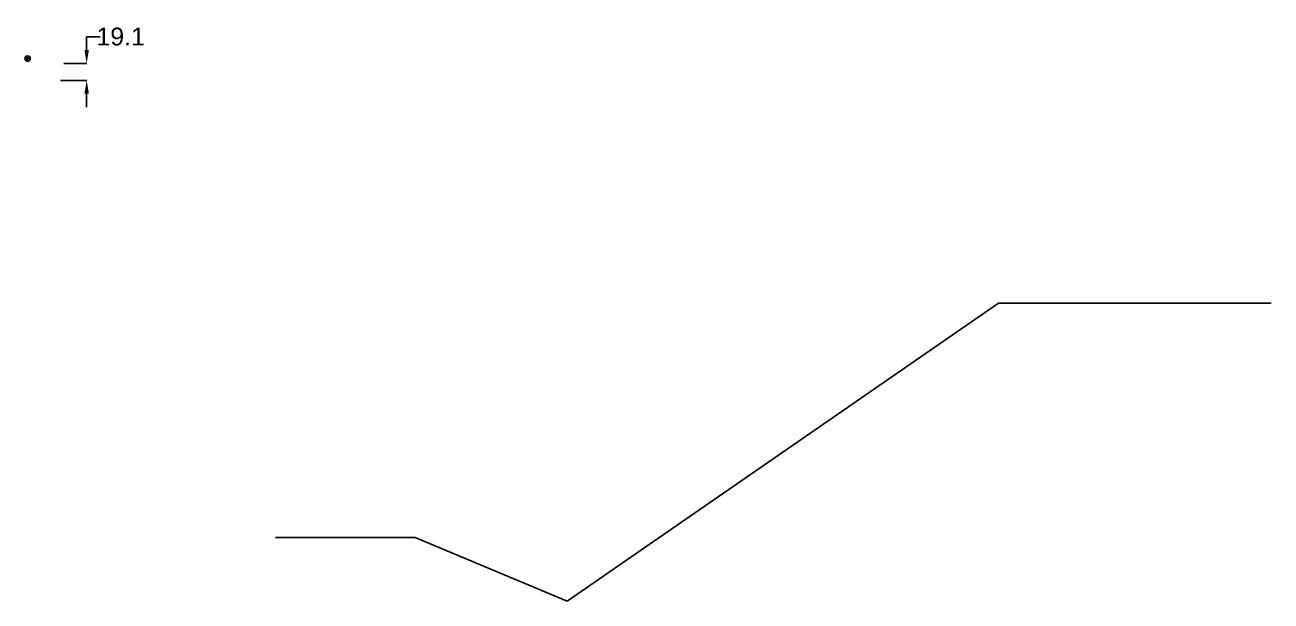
# Model space of a CAD drawing. Header units: millimetres. Extents: x -4200 to 3581, y -7493 to -4075.
# Drawn here: x -4200 to -2802, y -5524 to -4878 of the extents above; entities that cross this region are included whole.
import ezdxf

# ---------------------------------------------------------------- set-up
doc = ezdxf.new("R2010")
doc.units = ezdxf.units.MM
doc.header["$LTSCALE"] = 0.7
doc.layers.add('dim', color=50, linetype='Continuous', lineweight=5)
doc.layers.add('dowel', color=3, linetype='Continuous')
doc.styles.get("Standard").update_dxf_attribs({"font": 'arial.ttf'})
doc.dimstyles.get("Standard").update_dxf_attribs({"dimtxt": 10, "dimasz": 11, "dimexe": 0.18, "dimexo": 0.0625, "dimgap": 0.09, "dimtad": 0, "dimtih": 1, "dimtoh": 1, "dimdec": 1, "dimzin": 0, "dimdsep": 46, "dimtxsty": 'Standard', "dimcen": 0.09, "dimadec": 0, "dimazin": 0, "dimtfac": 1, "dimtdec": 1, "dimtofl": 0, "dimtmove": 0, "dimatfit": 3, "dimfxl": 1, "dimtolj": 1, "dimtzin": 0, "dimarcsym": 0})

# ---------------------------------------------------------------- blocks, each defined once
blk = doc.blocks.new('dowel 6')
at = {"layer": 'dowel'}
h = blk.add_hatch(color=256, dxfattribs=at)
h.dxf.hatch_style = 1
h.paths.add_polyline_path([(0, 0), (3, 0, 0.414214), (0, 3)])
h.paths.add_polyline_path([(0, 0), (-3, 0, 0.414214), (0, -3)])
for p, q in [((-3, 0), (3, 0)), ((0, 3), (0, -3))]:
    blk.add_line(p, q, dxfattribs=at)
blk.add_circle((0, 0), 3, dxfattribs=at)
blk = doc.blocks.new('*D11')
at = {"layer": 'Defpoints', "color": 0, "transparency": 16777216}
for p in [(-4156.6, -4920.8), (-4130.9, -4920.8), (-4160.4, -4939.8)]:
    blk.add_point(p, dxfattribs=at)
at = {"layer": 'dim', "color": 0, "lineweight": -2, "transparency": 16777216}
for p, q in [((-4130.9, -4905.8), (-4130.9, -4890.8)), ((-4130.9, -4890.8), (-4115.9, -4890.8)), ((-4156.6, -4920.8), (-4130.7, -4920.8)), ((-4160.3, -4939.8), (-4130.7, -4939.8)), ((-4130.9, -4954.8), (-4130.9, -4969.8))]:
    blk.add_line(p, q, dxfattribs=at)
at = {"layer": 'dim', "color": 0, "transparency": 16777216}
for points in [[(-4133.4, -4905.8), (-4128.4, -4905.8), (-4130.9, -4920.8)], [(-4133.4, -4954.8), (-4128.4, -4954.8), (-4130.9, -4939.8)]]:
    blk.add_solid(points, dxfattribs=at)
at = {"layer": 'dim', "color": 0, "transparency": 16777216, "insert": (-4092.7, -4890.8), "char_height": 20, "attachment_point": 5}
blk.add_mtext('\\A1;19.1', dxfattribs=at)

msp = doc.modelspace()

# ---------------------------------------------------------------- linework, layer by layer
for p, q in [((-3591.72, -5523.53), (-3107.98, -5189.44)), ((-3107.98, -5189.44), (-2802.08, -5189.44)), ((-3918.97, -5452.45), (-3762.46, -5452.45)), ((-3762.46, -5452.45), (-3591.72, -5523.53))]:
    msp.add_line(p, q)

# ---------------------------------------------------------------- block references
msp.add_blockref('dowel 6', (-4197.17, -4915.32))

# ---------------------------------------------------------------- dimensions: what is measured, and where the dimension line sits
at = {"layer": 'dim'}
dim = msp.add_linear_dim(base=(-4130.91, -4920.78), p1=(-4160.38, -4939.85), p2=(-4156.64, -4920.78), angle=90, dimstyle='Standard', override={"dimtxt": 20, "dimasz": 15, "dimdec": 1, "dimzin": 0, "dimcen": 2.673, "dimadec": 0, "dimazin": 0, "dimtp": 0, "dimtm": 0, "dimtdec": 1, "dimtzin": 0}, dxfattribs=at)
dim.commit()
dim.dimension.update_dxf_attribs({"geometry": '*D11', "text_midpoint": (-4092.72, -4890.78)})

doc.saveas('drawing.dxf')
